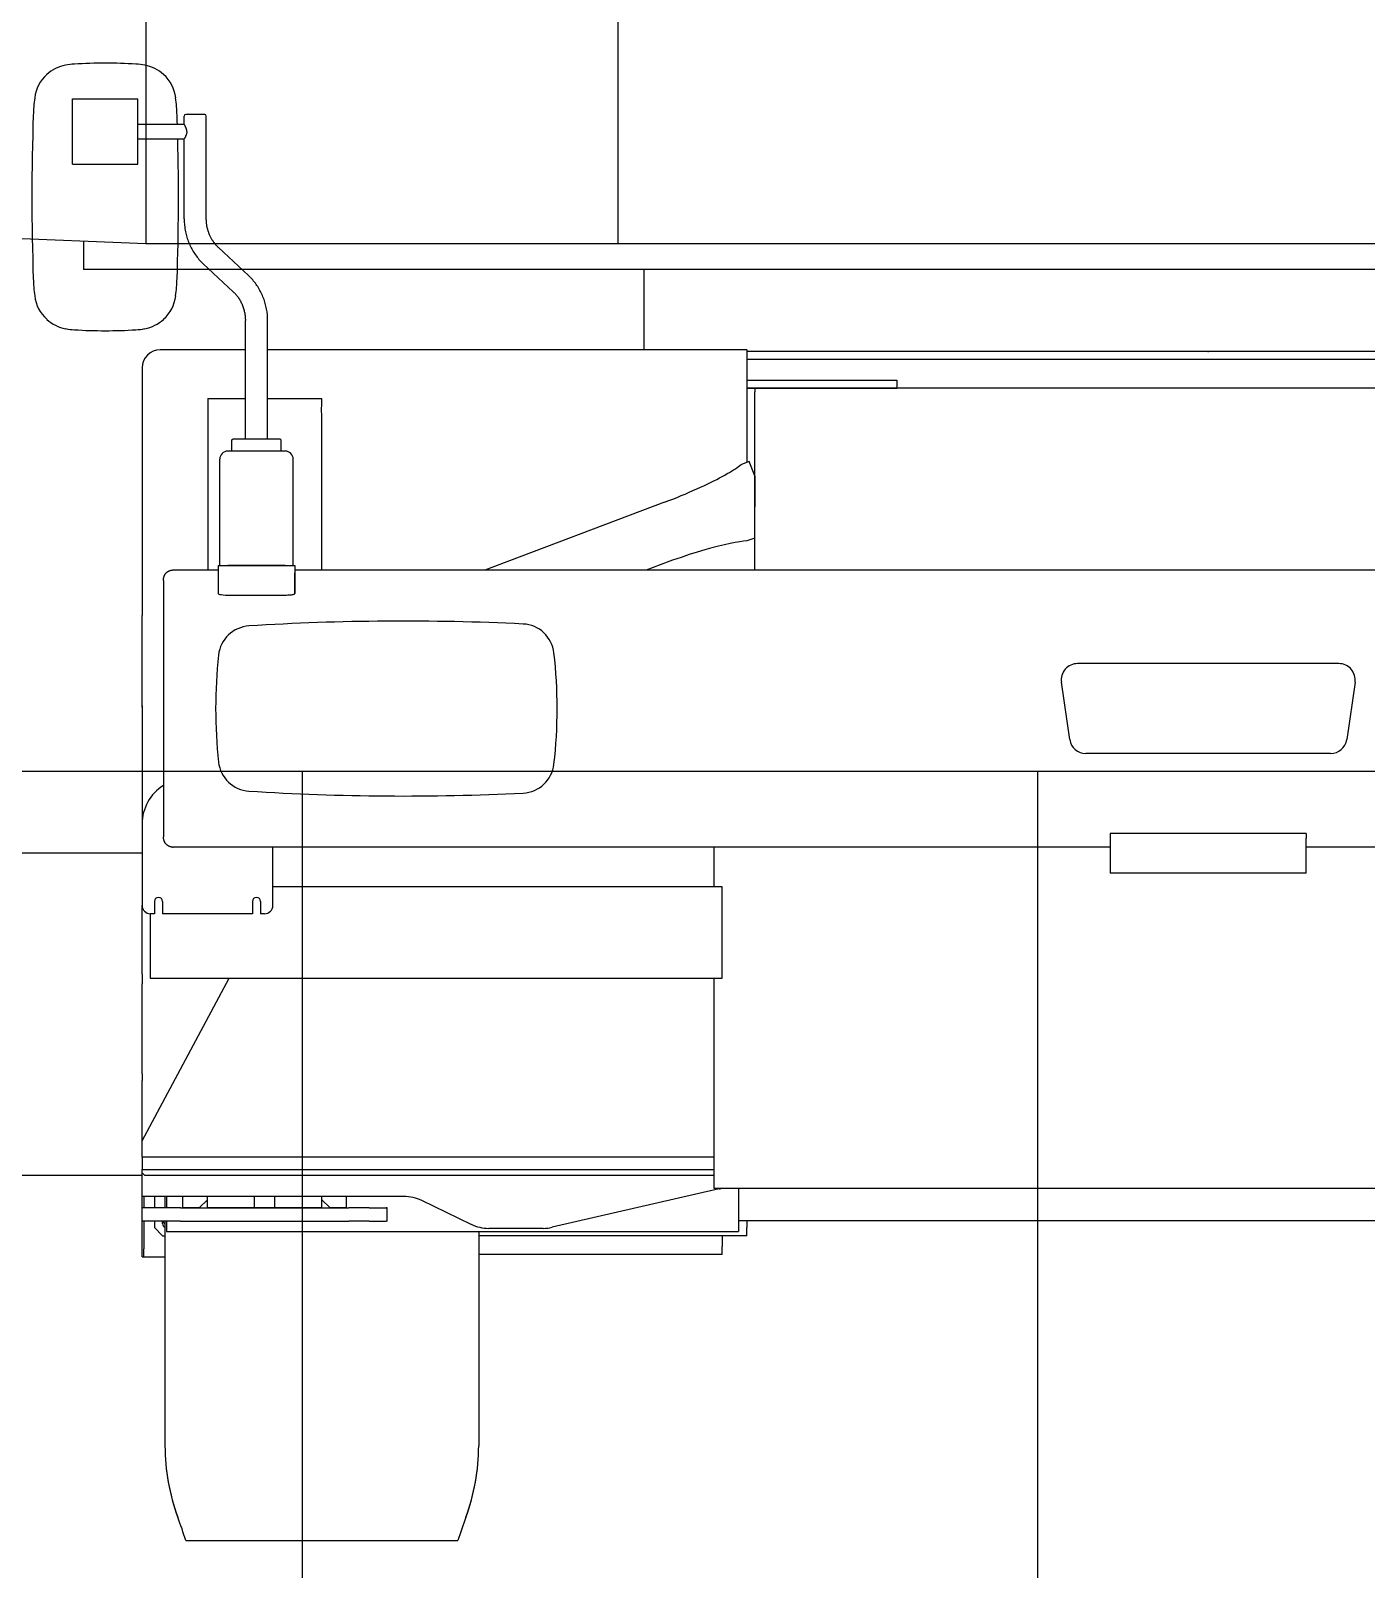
# Model space of a CAD drawing. Header units: millimetres. Extents: x -2078669 to -1085629, y -5987148 to 310365.
# Drawn here: x -1518574 to -1510401, y -1551335 to -1541923 of the extents above; entities that cross this region are included whole.
import ezdxf

# ---------------------------------------------------------------- set-up
doc = ezdxf.new("R2010")
doc.units = ezdxf.units.MM
doc.header["$LTSCALE"] = 500
doc.header["$PDSIZE"] = 300
for name, color, linetype, lineweight in [('D-BYP-STR8', 5, 'Continuous', 25), ('D-BYP-STRA', 1, 'Continuous', 25), ('D-BYP-STRB', 5, 'Continuous', 25), ('◆ワイプアウト', 4, 'Continuous', 13)]:
    doc.layers.add(name, color=color, linetype=linetype, lineweight=lineweight)

# ---------------------------------------------------------------- blocks, each defined once
blk = doc.blocks.new('A$Cbc34e4a9')
at = {"layer": 'D-BYP-STRB'}
for p, q in [((2727.1, 2368.5), (2727.1, 1745.5)), ((2149.4, 2200.3), (2149.4, 1745.3)), ((2059.8, 1842.5), (2059.8, 1922.5)), ((2059.8, 1922.5), (2139.8, 1922.5)), ((2139.8, 1842.5), (2139.8, 1922.5)), ((2223.6, 1775.7), (2223.6, 1901.5)), ((2139.8, 1891.4), (2196.4, 1891.4)), ((2139.8, 1873.6), (2196.4, 1873.6)), ((2196.4, 1775.7), (2196.4, 1873.6)), ((2059.8, 1842.5), (2139.8, 1842.5)), ((2149.4, 1745.3), (1889.4, 1755.7)), ((2073.1, 1748.4), (2073.1, 1713.5)), ((4297, 1745.3), (2149.4, 1745.3)), ((2275.1, 1706.4), (2238.5, 1740.5)), ((4210.1, 1713.5), (2073.1, 1713.5)), ((2256.5, 1686.5), (2219.9, 1720.6)), ((2759.6, 1615.5), (2759.6, 1713.5)), ((2271.4, 1506), (2271.4, 1651.3)), ((2298.6, 1506), (2298.6, 1651.3)), ((2271.4, 1615.5), (2167, 1615.5)), ((2885, 1615.5), (2298.6, 1615.5)), ((2885, 1615.5), (2885, 1510.5)), ((4015, 1613.5), (2885, 1613.5)), ((4015, 1603.5), (2885, 1603.5)), ((3430, 1603.5), (2888.8, 1603.5)), ((2145, 1593.5), (2145, 1490.5)), ((2885, 1578.5), (3068.8, 1578.5)), ((2885, 1568.5), (3068.8, 1568.5)), ((3409.5, 1568.5), (2895, 1568.5)), ((2895, 1357.5), (2895, 1564)), ((3831.2, 1568.5), (3068.8, 1568.5)), ((2225.5, 1556), (2261.7, 1556)), ((2225.5, 1556), (2225.5, 1346)), ((2298.6, 1556), (2364.5, 1556)), ((2364.5, 1537), (2364.5, 1346)), ((2285, 1506), (2256, 1506)), ((2314, 1506), (2285, 1506)), ((2885, 1510.5), (2885, 1477.6)), ((2145, 1490.5), (2145, 1396.7)), ((2320, 1491.5), (2250, 1491.5)), ((2240, 1361.5), (2240, 1481.5)), ((2330, 1361.5), (2330, 1481.5)), ((2894.8, 1461.1), (2895, 1423.4)), ((2784.4, 1429), (2564.3, 1346)), ((2145, 1396.7), (2145, 1290.5)), ((2787.6, 1355.5), (2761.8, 1346)), ((2227, 1346), (2183.1, 1346)), ((2238, 1351.5), (2238, 1317.3)), ((2250, 1351.5), (2320, 1351.5)), ((2320, 1351.5), (2250, 1351.5)), ((2320, 1351.5), (2250, 1351.5)), ((2332, 1351.5), (2332, 1317.3)), ((4568, 1346), (2332, 1346)), ((2332, 1317.3), (2332, 1342.5)), ((2171.1, 1333.3), (2171.1, 1197.5)), ((2250, 1315.4), (2320, 1315.4)), ((2145, 1178), (2145, 1290.5)), ((3609.9, 1231.5), (3290.1, 1231.5)), ((3280.5, 1138.6), (3270.3, 1208.6)), ((3629.7, 1208.6), (3619.5, 1138.6)), ((2171.1, 1197.3), (2171.1, 1019.7)), ((2145, 1179.7), (2145, 1139.5)), ((2145, 1126.5), (2145, 1035.6)), ((3599.7, 1121.5), (3300.3, 1121.5)), ((2145, 1035.5), (2145, 935.5)), ((3570, 1023.8), (3330, 1023.8)), ((3330, 1017.8), (3330, 974.9)), ((3570, 974.9), (3570, 1017.8)), ((2145, 999.5), (1295, 999.5)), ((2227, 1007), (2183.1, 1007)), ((3330, 1007), (2227, 1007)), ((2305, 935.5), (2305, 1007)), ((2845, 1007), (2845, 958.5)), ((4673, 1007), (3570, 1007)), ((3570, 974.9), (3330, 974.9)), ((2855, 958.5), (2305, 958.5)), ((2855, 846.5), (2855, 958.5)), ((2145, 851.5), (2145, 935.4)), ((2155, 925.5), (2155, 846.5)), ((2280, 925.5), (2170, 925.5)), ((2145, 647.5), (2251.5, 846.5)), ((2145, 729.5), (2145, 829.5)), ((2155, 846.5), (2855, 846.5)), ((2845, 846.5), (2845, 589.5)), ((2145, 647.5), (2145, 721.5)), ((2145, 627.5), (2145, 647.5)), ((2845, 627.5), (2145, 627.5)), ((2845, 627.5), (2145, 627.5)), ((640.6, 605.5), (2145, 605.5)), ((2145, 612.5), (2845, 612.5)), ((2145, 579.5), (2145, 608.5)), ((2148, 605.5), (2845, 605.5)), ((2851.4, 588.8), (2647, 541.8)), ((2845, 589.5), (4037.4, 589.5)), ((2875, 589.5), (2875, 536.5)), ((2465.6, 579.5), (2145, 579.5)), ((2167.1, 565.5), (2146.3, 565.5)), ((2191.9, 565.5), (2167.1, 565.5)), ((2191.9, 565.5), (2398.1, 565.5)), ((2215, 565.5), (2195, 565.5)), ((2282.5, 565.5), (2225, 565.5)), ((2307.5, 565.5), (2282.5, 565.5)), ((2328.6, 565.5), (2307.5, 565.5)), ((2365, 565.5), (2328.6, 565.5)), ((2395, 565.5), (2375, 565.5)), ((2422.9, 565.5), (2398.1, 565.5)), ((2422.9, 565.5), (2443.7, 565.5)), ((2547.7, 545.4), (2487.3, 574.6)), ((2145, 515.5), (2145, 549.5)), ((2167.1, 549.5), (2146.3, 549.5)), ((2147, 549.5), (2147, 515.5)), ((2191.9, 549.5), (2167.1, 549.5)), ((2173, 549.5), (2173, 274.6)), ((2191.9, 549.5), (2398.1, 549.5)), ((2422.9, 549.5), (2398.1, 549.5)), ((2422.9, 549.5), (2443.7, 549.5)), ((2875, 550.1), (4025, 550.1)), ((2173, 541.4), (2173, 274.6)), ((2175, 536.5), (2875, 536.5)), ((2557, 536.5), (2557, 274.6)), ((2557, 536.5), (2557, 274.6)), ((2557, 536.5), (2557, 274.8)), ((2557, 536.5), (2557, 274.6)), ((2557, 531.4), (2557, 274.3)), ((2557, 531.4), (2557, 276.2)), ((2557, 531.4), (2557, 274.3)), ((2557, 531.4), (2557, 274.3)), ((2885, 531.4), (2557, 531.4)), ((2635.8, 540.5), (2569.4, 540.5)), ((2853.4, 508.5), (2557, 508.5)), ((2149, 505.5), (2173, 505.5)), ((2198.6, 158.5), (2531.4, 158.5))]:
    blk.add_line(p, q, dxfattribs=at)
at = {"layer": 'D-BYP-STRB', "ltscale": 0.002866}
blk.add_line((2028.3, 1952.2), (2028.4, 1952.3), dxfattribs=at)
at = {"layer": 'D-BYP-STRB', "ltscale": 0.252499}
blk.add_line((2196.4, 1891.4), (2196.4, 1901.5), dxfattribs=at)
at = {"layer": 'D-BYP-STRB', "ltscale": 0.290002}
blk.add_line((2210, 1903.5), (2198.4, 1903.5), dxfattribs=at)
at = {"layer": 'D-BYP-STRB', "ltscale": 0.289999}
blk.add_line((2221.6, 1903.5), (2210, 1903.5), dxfattribs=at)
at = {"layer": 'D-BYP-STRB', "ltscale": 0.002841}
blk.add_line((2028.3, 1652.8), (2028.4, 1652.7), dxfattribs=at)
at = {"layer": 'D-BYP-STRB', "ltscale": 0.002858}
blk.add_line((2171.2, 1652.7), (2171.3, 1652.8), dxfattribs=at)
at = {"layer": 'D-BYP-STRB', "ltscale": 3.4e-05}
blk.add_line((2840, 1615.5), (2840, 1615.5), dxfattribs=at)
at = {"layer": 'D-BYP-STRB', "ltscale": 0.008569}
blk.add_line((2885.3, 1568.5), (2885, 1568.5), dxfattribs=at)
at = {"layer": 'D-BYP-STRB', "ltscale": 0.241457}
blk.add_line((2895, 1568.5), (2885.3, 1568.5), dxfattribs=at)
at = {"layer": 'D-BYP-STRB', "ltscale": 0.100021}
blk.add_line((2895, 1568.5), (2895, 1564.5), dxfattribs=at)
at = {"layer": 'D-BYP-STRB', "ltscale": 0.011261}
blk.add_line((2895, 1564.5), (2895, 1564), dxfattribs=at)
at = {"layer": 'D-BYP-STRB', "ltscale": 0.25}
for p, q in [((3068.8, 1578.5), (3068.8, 1568.5)), ((2240, 1351.5), (2240, 1361.5)), ((2330, 1351.5), (2330, 1361.5)), ((2240, 1351.5), (2250, 1351.5)), ((2240, 1351.5), (2250, 1351.5)), ((2320, 1351.5), (2330, 1351.5)), ((2320, 1351.5), (2330, 1351.5)), ((2365, 565.5), (2365, 575.5)), ((2885, 531.4), (2885, 541.4)), ((2145, 505.5), (2145, 515.5)), ((2147, 505.5), (2147, 515.5)), ((2855, 508.5), (2855, 518.5))]:
    blk.add_line(p, q, dxfattribs=at)
at = {"layer": 'D-BYP-STRB', "ltscale": 0.243002}
blk.add_line((2261.7, 1556), (2271.4, 1556), dxfattribs=at)
at = {"layer": 'D-BYP-STRB', "ltscale": 0.225}
blk.add_line((2364.5, 1556), (2364.5, 1547), dxfattribs=at)
at = {"layer": 'D-BYP-STRB', "ltscale": 0.3375}
for p, q in [((2255, 1491.5), (2255, 1505)), ((2315, 1491.5), (2315, 1505))]:
    blk.add_line(p, q, dxfattribs=at)
at = {"layer": 'D-BYP-STRB', "ltscale": 0.249596}
blk.add_line((2888.2, 1478.7), (2878.8, 1475.3), dxfattribs=at)
at = {"layer": 'D-BYP-STRB', "ltscale": 0.469077}
blk.add_line((2894.8, 1461.1), (2888.2, 1478.7), dxfattribs=at)
at = {"layer": 'D-BYP-STRB', "ltscale": 0.001913}
blk.add_line((2894.9, 1432.4), (2895, 1432.3), dxfattribs=at)
at = {"layer": 'D-BYP-STRB', "ltscale": 0.254144}
blk.add_line((2895, 1385.1), (2885.4, 1381.7), dxfattribs=at)
at = {"layer": 'D-BYP-STRB', "ltscale": 0.197272}
blk.add_line((2895, 1349.6), (2895, 1357.5), dxfattribs=at)
at = {"layer": 'D-BYP-STRB', "ltscale": 0.274997}
blk.add_line((2238, 1346), (2227, 1346), dxfattribs=at)
at = {"layer": 'D-BYP-STRB', "ltscale": 0.3}
for p, q in [((2238, 1351.5), (2250, 1351.5)), ((2320, 1351.5), (2332, 1351.5)), ((2145, 851.5), (2145, 839.5))]:
    blk.add_line(p, q, dxfattribs=at)
at = {"layer": 'D-BYP-STRB', "ltscale": 0.090649}
blk.add_line((2895, 1346), (2895, 1349.6), dxfattribs=at)
at = {"layer": 'D-BYP-STRB', "ltscale": 0.090646}
blk.add_line((2895, 1346), (2895, 1349.6), dxfattribs=at)
at = {"layer": 'D-BYP-STRB', "ltscale": 0.325}
blk.add_line((2145, 1139.5), (2145, 1126.5), dxfattribs=at)
at = {"layer": 'D-BYP-STRB', "ltscale": 0.15}
for p, q in [((3330, 1023.8), (3330, 1017.8)), ((3570, 1023.8), (3570, 1017.8))]:
    blk.add_line(p, q, dxfattribs=at)
at = {"layer": 'D-BYP-STRB', "ltscale": 0.032132}
blk.add_line((3570, 1020.8), (3570, 1019.5), dxfattribs=at)
at = {"layer": 'D-BYP-STRB', "ltscale": 0.037915}
blk.add_line((2305, 1005.5), (2305, 1007), dxfattribs=at)
at = {"layer": 'D-BYP-STRB', "ltscale": 0.125}
for p, q in [((2160, 925.5), (2155, 925.5)), ((2295, 925.5), (2290, 925.5))]:
    blk.add_line(p, q, dxfattribs=at)
at = {"layer": 'D-BYP-STRB', "ltscale": 0.375}
for p, q in [((2160, 940.5), (2160, 925.5)), ((2170, 940.5), (2170, 925.5)), ((2280, 940.5), (2280, 925.5)), ((2290, 940.5), (2290, 925.5)), ((2145, 627.5), (2145, 612.5))]:
    blk.add_line(p, q, dxfattribs=at)
at = {"layer": 'D-BYP-STRB', "ltscale": 0.249994}
blk.add_line((2145, 829.5), (2145, 839.5), dxfattribs=at)
at = {"layer": 'D-BYP-STRB', "ltscale": 0.2}
blk.add_line((2145, 729.5), (2145, 721.5), dxfattribs=at)
at = {"layer": 'D-BYP-STRB', "ltscale": 0.1}
for p, q in [((2145, 608.5), (2145, 612.5)), ((2225, 575.5), (2225, 579.5)), ((2365, 575.5), (2365, 579.5))]:
    blk.add_line(p, q, dxfattribs=at)
at = {"layer": 'D-BYP-STRB', "ltscale": 0.106066}
blk.add_line((2145, 608.5), (2148, 605.5), dxfattribs=at)
at = {"layer": 'D-BYP-STRB', "ltscale": 0.349963}
blk.add_line((2145, 565.5), (2145, 579.5), dxfattribs=at)
at = {"layer": 'D-BYP-STRB', "ltscale": 0.031985}
for p, q in [((2146.3, 565.5), (2145, 565.5)), ((2445, 565.5), (2443.7, 565.5)), ((2146.3, 549.5), (2145, 549.5)), ((2445, 549.5), (2443.7, 549.5))]:
    blk.add_line(p, q, dxfattribs=at)
at = {"layer": 'D-BYP-STRB', "ltscale": 0.4}
for p, q in [((2145, 549.5), (2145, 565.5)), ((2445, 549.5), (2445, 565.5))]:
    blk.add_line(p, q, dxfattribs=at)
at = {"layer": 'D-BYP-STRB', "ltscale": 0.35}
for p, q in [((2147, 579.5), (2147, 565.5)), ((2173, 579.5), (2173, 565.5)), ((2173, 579.5), (2173, 565.5)), ((2175, 579.5), (2175, 565.5)), ((2195, 565.5), (2195, 579.5)), ((2225, 565.5), (2225, 579.5)), ((2282.5, 565.5), (2282.5, 579.5)), ((2307.5, 565.5), (2307.5, 579.5)), ((2395, 565.5), (2395, 579.5))]:
    blk.add_line(p, q, dxfattribs=at)
at = {"layer": 'D-BYP-STRB', "ltscale": 0.350006}
blk.add_line((2160, 579.5), (2160, 565.5), dxfattribs=at)
at = {"layer": 'D-BYP-STRB', "ltscale": 0.353553}
for p, q in [((2225, 575.5), (2215, 565.5)), ((2365, 575.5), (2375, 565.5)), ((2170, 531.4), (2160, 541.4))]:
    blk.add_line(p, q, dxfattribs=at)
at = {"layer": 'D-BYP-STRB', "ltscale": 0.2021}
blk.add_line((2160, 549.5), (2160, 541.4), dxfattribs=at)
at = {"layer": 'D-BYP-STRB', "ltscale": 0.077136}
blk.add_line((2170, 546.4), (2170, 549.5), dxfattribs=at)
at = {"layer": 'D-BYP-STRB', "ltscale": 0.202637}
blk.add_line((2173, 549.5), (2173, 541.4), dxfattribs=at)
at = {"layer": 'D-BYP-STRB', "ltscale": 0.324988}
blk.add_line((2175, 549.5), (2175, 536.5), dxfattribs=at)
at = {"layer": 'D-BYP-STRB', "ltscale": 0.217126}
blk.add_line((2885, 550.1), (2885, 541.4), dxfattribs=at)
at = {"layer": 'D-BYP-STRB', "ltscale": 0.074994}
blk.add_line((2170, 531.4), (2173, 531.4), dxfattribs=at)
at = {"layer": 'D-BYP-STRB', "ltscale": 0.322827}
blk.add_line((2855, 531.4), (2855, 518.5), dxfattribs=at)
at = {"layer": 'D-BYP-STRB', "ltscale": 0.039999}
blk.add_line((2855, 508.5), (2853.4, 508.5), dxfattribs=at)
at = {"layer": 'D-BYP-STRB', "ltscale": 0.05}
for p, q in [((2145, 505.5), (2147, 505.5)), ((2147, 505.5), (2149, 505.5))]:
    blk.add_line(p, q, dxfattribs=at)
at = {"layer": 'D-BYP-STRB', "ltscale": 0.027814}
blk.add_line((2557, 275.4), (2557, 274.3), dxfattribs=at)
at = {"layer": 'D-BYP-STRB'}
for points in [[(2199.7, 1882.5), (2199.7, 1882.9), (2199.7, 1883.4), (2199.6, 1883.8), (2199.6, 1884.2), (2199.5, 1884.7), (2199.4, 1885.1), (2199.3, 1885.5), (2199.2, 1885.9), (2199.1, 1886.2), (2198.9, 1886.6), (2198.8, 1887), (2198.6, 1887.3), (2198.5, 1887.7), (2198.3, 1888), (2198.2, 1888.3), (2198, 1888.6), (2197.9, 1888.9), (2197.7, 1889.2), (2197.6, 1889.5), (2197.5, 1889.7), (2197.3, 1889.9), (2197.2, 1890.2), (2197.1, 1890.4), (2196.9, 1890.6), (2196.8, 1890.7), (2196.7, 1890.9), (2196.7, 1891), (2196.6, 1891.1), (2196.5, 1891.2), (2196.5, 1891.3), (2196.4, 1891.4), (2196.4, 1891.4), (2196.4, 1891.4)], [(2199.7, 1882.5), (2199.7, 1882.1), (2199.7, 1881.6), (2199.6, 1881.2), (2199.6, 1880.8), (2199.5, 1880.3), (2199.4, 1879.9), (2199.3, 1879.5), (2199.2, 1879.1), (2199.1, 1878.8), (2198.9, 1878.4), (2198.8, 1878), (2198.6, 1877.7), (2198.5, 1877.3), (2198.3, 1877), (2198.2, 1876.7), (2198, 1876.4), (2197.9, 1876.1), (2197.7, 1875.8), (2197.6, 1875.5), (2197.5, 1875.3), (2197.3, 1875.1), (2197.2, 1874.8), (2197.1, 1874.6), (2196.9, 1874.4), (2196.8, 1874.3), (2196.7, 1874.1), (2196.7, 1874), (2196.6, 1873.9), (2196.5, 1873.8), (2196.5, 1873.7), (2196.4, 1873.6), (2196.4, 1873.6), (2196.4, 1873.6)], [(2196.4, 1775.7), (2196.5, 1772.1), (2196.7, 1768.6), (2197.1, 1765.1), (2197.4, 1763.4), (2197.7, 1761.7), (2198, 1759.9), (2198.4, 1758.2), (2198.8, 1756.5), (2199.3, 1754.8), (2199.8, 1753.2), (2200.3, 1751.5), (2200.9, 1749.8), (2201.5, 1748.2), (2202.1, 1746.6), (2202.8, 1745), (2203.5, 1743.4), (2204.2, 1741.8), (2205, 1740.3), (2205.8, 1738.8), (2206.7, 1737.3), (2207.6, 1735.8), (2208.5, 1734.3), (2209.4, 1732.9), (2210.4, 1731.5), (2211.4, 1730.1), (2212.5, 1728.8), (2213.5, 1727.4), (2214.6, 1726.1), (2215.8, 1724.8), (2216.9, 1723.6), (2218.1, 1722.4), (2219.9, 1720.6)], [(2238.5, 1740.5), (2237.8, 1741.2), (2237.1, 1741.8), (2236.5, 1742.5), (2235.8, 1743.2), (2235.2, 1743.9), (2234.6, 1744.7), (2234, 1745.4), (2233.4, 1746.2), (2232.8, 1746.9), (2232.3, 1747.6), (2231.9, 1748.3), (2231.4, 1749), (2230.9, 1749.7), (2230.5, 1750.5), (2230.1, 1751.2), (2229.6, 1751.9), (2229.2, 1752.7), (2228.8, 1753.6), (2228.4, 1754.5), (2227.9, 1755.3), (2227.5, 1756.2), (2227.2, 1757.2), (2226.8, 1758.1), (2226.5, 1759), (2226.1, 1759.9), (2225.8, 1760.9), (2225.6, 1761.8), (2225.3, 1762.8), (2225, 1763.8), (2224.8, 1764.7), (2224.6, 1765.7), (2224.4, 1766.7), (2224.3, 1767.7), (2224.1, 1768.7), (2224, 1769.7), (2223.9, 1770.7), (2223.8, 1771.7), (2223.7, 1772.7), (2223.7, 1773.7), (2223.6, 1774.7), (2223.6, 1775.7)], [(2298.6, 1651.3), (2298.5, 1654.9), (2298.3, 1658.4), (2297.9, 1661.9), (2297.6, 1663.6), (2297.3, 1665.3), (2297, 1667.1), (2296.6, 1668.8), (2296.2, 1670.5), (2295.7, 1672.2), (2295.3, 1673.8), (2294.7, 1675.5), (2294.2, 1677.1), (2293.6, 1678.8), (2292.9, 1680.4), (2292.2, 1682), (2291.5, 1683.6), (2290.8, 1685.2), (2290, 1686.7), (2289.2, 1688.2), (2288.3, 1689.7), (2287.4, 1691.2), (2286.5, 1692.7), (2285.6, 1694.1), (2284.6, 1695.5), (2283.6, 1696.9), (2282.5, 1698.2), (2281.5, 1699.6), (2280.4, 1700.9), (2279.2, 1702.2), (2278.1, 1703.4), (2276.9, 1704.6), (2275.1, 1706.4)], [(2256.5, 1686.5), (2257.3, 1685.7), (2258, 1685), (2258.8, 1684.2), (2259.5, 1683.4), (2260.2, 1682.6), (2260.9, 1681.8), (2261.5, 1680.9), (2262.2, 1680.1), (2262.8, 1679.3), (2263.4, 1678.3), (2264.1, 1677.3), (2264.7, 1676.2), (2265.3, 1675.2), (2265.9, 1674.1), (2266.4, 1673), (2267, 1671.9), (2267.5, 1670.8), (2267.9, 1669.6), (2268.4, 1668.5), (2268.8, 1667.3), (2269.2, 1666.1), (2269.5, 1664.9), (2269.8, 1663.7), (2270.1, 1662.5), (2270.4, 1661.3), (2270.6, 1660.1), (2270.8, 1658.8), (2271, 1657.6), (2271.1, 1656.3), (2271.3, 1655.1), (2271.3, 1653.8), (2271.4, 1652.6), (2271.4, 1651.3)], [(2255, 1505), (2255, 1505.3), (2255.1, 1505.5), (2255.3, 1505.7), (2255.5, 1505.9), (2255.7, 1505.9), (2256, 1506)], [(2784.4, 1429), (2789.6, 1430.9), (2794.7, 1432.9), (2799.8, 1434.9), (2804.8, 1437), (2809.7, 1439), (2814.5, 1441.1), (2819.2, 1443.1), (2823.9, 1445.2), (2828.3, 1447.2), (2832.7, 1449.2), (2836.8, 1451.2), (2840.9, 1453.1), (2844.7, 1455), (2848.4, 1456.9), (2851.9, 1458.7), (2855.2, 1460.5), (2858.3, 1462.2), (2861.3, 1463.9), (2864, 1465.5), (2866.6, 1467), (2869, 1468.5), (2871.2, 1469.9), (2873.3, 1471.3), (2875.2, 1472.6), (2876.8, 1473.8), (2878.4, 1475), (2878.8, 1475.3)], [(2885.4, 1381.7), (2881.3, 1381.2), (2876.5, 1380.6), (2871, 1379.7), (2864.8, 1378.5), (2858, 1377), (2850.5, 1375.2), (2842.4, 1373.1), (2833.6, 1370.6), (2824.4, 1367.9), (2814.7, 1364.8), (2804.7, 1361.5), (2794.4, 1357.9), (2787.6, 1355.5)], [(2171.1, 1333.3), (2171.1, 1333.6), (2171.1, 1333.8), (2171.1, 1334), (2171.1, 1334.2), (2171.1, 1334.4), (2171.1, 1334.5), (2171.1, 1334.7), (2171.1, 1334.9), (2171.2, 1335.1), (2171.2, 1335.3), (2171.2, 1335.5), (2171.3, 1335.8), (2171.3, 1336.1), (2171.4, 1336.4), (2171.5, 1336.8), (2171.5, 1337.1), (2171.6, 1337.3), (2171.7, 1337.5), (2171.7, 1337.7), (2171.8, 1337.9), (2171.9, 1338.1), (2171.9, 1338.3), (2172, 1338.5), (2172.1, 1338.7), (2172.2, 1338.9), (2172.2, 1339.1), (2172.3, 1339.3), (2172.4, 1339.5), (2172.5, 1339.6), (2172.6, 1339.8), (2172.7, 1340), (2172.8, 1340.2), (2172.9, 1340.4), (2173, 1340.6), (2173.1, 1340.8), (2173.3, 1341), (2173.4, 1341.1), (2173.5, 1341.3), (2173.6, 1341.5), (2173.8, 1341.7), (2173.9, 1341.9), (2174.1, 1342), (2174.2, 1342.2), (2174.3, 1342.4), (2174.5, 1342.5), (2174.7, 1342.7), (2174.8, 1342.9), (2175, 1343), (2175.2, 1343.2), (2175.3, 1343.3), (2175.5, 1343.5), (2175.7, 1343.6), (2175.9, 1343.8), (2176.1, 1343.9), (2176.3, 1344.1), (2176.5, 1344.2), (2176.7, 1344.3), (2176.9, 1344.5), (2177.1, 1344.6), (2177.3, 1344.7), (2177.5, 1344.8), (2177.7, 1344.9), (2177.9, 1345), (2178.2, 1345.1), (2178.4, 1345.2), (2178.6, 1345.3), (2178.9, 1345.4), (2179.1, 1345.5), (2179.3, 1345.6), (2179.6, 1345.6), (2179.8, 1345.7), (2180.1, 1345.7), (2180.3, 1345.8), (2180.6, 1345.8), (2180.8, 1345.9), (2181.1, 1345.9), (2181.4, 1345.9), (2181.6, 1346), (2181.9, 1346), (2182.1, 1346)], [(2238, 1317.3), (2238, 1317.2), (2238.1, 1317.1), (2238.4, 1316.8), (2239, 1316.5), (2240.1, 1316.2), (2241.8, 1315.9), (2244.2, 1315.6), (2247.2, 1315.4), (2250, 1315.4)], [(2320, 1315.4), (2321.7, 1315.4), (2323.4, 1315.5), (2325, 1315.6), (2326.5, 1315.7), (2327.8, 1315.8), (2328.9, 1316), (2329.8, 1316.2), (2330.6, 1316.4), (2331.1, 1316.6), (2331.5, 1316.7), (2331.7, 1316.9), (2331.9, 1317), (2332, 1317.2), (2332, 1317.3)], [(2182.1, 1007), (2181.9, 1007), (2181.6, 1007), (2181.4, 1007.1), (2181.1, 1007.1), (2180.8, 1007.1), (2180.6, 1007.2), (2180.3, 1007.2), (2180.1, 1007.3), (2179.8, 1007.3), (2179.6, 1007.4), (2179.3, 1007.4), (2179.1, 1007.5), (2178.9, 1007.6), (2178.6, 1007.7), (2178.4, 1007.8), (2178.2, 1007.9), (2177.9, 1008), (2177.7, 1008.1), (2177.5, 1008.2), (2177.3, 1008.3), (2177.1, 1008.4), (2176.9, 1008.5), (2176.7, 1008.7), (2176.5, 1008.8), (2176.3, 1008.9), (2176.1, 1009.1), (2175.9, 1009.2), (2175.7, 1009.4), (2175.5, 1009.5), (2175.3, 1009.7), (2175.2, 1009.8), (2175, 1010), (2174.8, 1010.1), (2174.7, 1010.3), (2174.5, 1010.5), (2174.3, 1010.6), (2174.2, 1010.8), (2174.1, 1011), (2173.9, 1011.1), (2173.8, 1011.3), (2173.6, 1011.5), (2173.5, 1011.7), (2173.4, 1011.9), (2173.3, 1012), (2173.1, 1012.2), (2173, 1012.4), (2172.9, 1012.6), (2172.8, 1012.8), (2172.7, 1013), (2172.6, 1013.2), (2172.5, 1013.4), (2172.4, 1013.5), (2172.3, 1013.7), (2172.2, 1013.9), (2172.2, 1014.1), (2172.1, 1014.3), (2172, 1014.5), (2171.9, 1014.7), (2171.9, 1014.9), (2171.8, 1015.1), (2171.7, 1015.3), (2171.7, 1015.5), (2171.6, 1015.7), (2171.5, 1015.9), (2171.5, 1016.2), (2171.4, 1016.6), (2171.3, 1016.9), (2171.3, 1017.2), (2171.2, 1017.5), (2171.2, 1017.7), (2171.2, 1017.9), (2171.1, 1018.1), (2171.1, 1018.3), (2171.1, 1018.4), (2171.1, 1018.6), (2171.1, 1018.8), (2171.1, 1019), (2171.1, 1019.2), (2171.1, 1019.4), (2171.1, 1019.7)]]:
    blk.add_lwpolyline(points, dxfattribs=at)
for centre, radius, start, end in [((2059.8, 1917.8), 46.7, 100.5498, 132.3924), ((2067.6, 1876.5), 88.7, 93.4833, 100.5921), ((2099.8, 1357.5), 608.7, 86.4586, 93.5413), ((2132, 1876.5), 88.7, 79.4075, 86.5162), ((2139.8, 1917.8), 46.7, 47.6077, 79.4494), ((2059.8, 1917.8), 46.7, 132.533, 172.7514), ((2139.8, 1917.8), 46.7, 7.2477, 47.4659), ((2220.4, 1895.9), 208.7, 172.3517, 178.1884), ((1979.2, 1895.9), 208.7, 1.8115, 7.6482), ((5018.9, 1802.5), 3008.8, 178.0949, 181.9051), ((-819.3, 1802.5), 3008.8, 1.6931, 1.9051), ((2198.4, 1901.5), 2, 90, 180), ((2221.6, 1901.5), 2, 0, 90), ((-819.3, 1802.5), 3008.8, 358.0949, 1.3541), ((2220.4, 1709.1), 208.7, 181.8114, 187.6481), ((1979.2, 1709.1), 208.7, 352.352, 358.1888), ((2059.8, 1687.2), 46.7, 187.2476, 227.4662), ((2139.8, 1687.2), 46.7, 312.5349, 352.7529), ((2059.8, 1687.2), 46.7, 227.6056, 259.4499), ((2067.6, 1728.5), 88.7, 259.4078, 266.5165), ((2099.8, 2247.5), 608.7, 266.4587, 273.5414), ((2132, 1728.5), 88.7, 273.4839, 280.5926), ((2139.8, 1687.2), 46.7, 280.5509, 312.3945), ((2167, 1593.5), 22, 90, 180), ((2433.8, 1542), 69.5, 175.8745, 184.1255), ((2314, 1505), 1, 0, 90), ((2250, 1481.5), 10, 90, 180), ((2320, 1481.5), 10, 0, 90), ((2183.1, 1286.8), 59.2, 89.9991, 90.8998), ((2465, -1716.5), 3000, 87.204, 93.6154), ((2278.3, 1237.6), 40, 93.6155, 173.7352), ((2609.4, 1240), 40, 6.5085, 87.2039), ((2053, 1176.5), 600, 353.4915, 6.5085), ((2835, 1176.5), 600, 173.7352, 186.2648), ((3290.1, 1211.5), 20, 90.0001, 188.2758), ((3609.9, 1211.5), 20, 351.7242, 89.9999), ((3300.3, 1141.5), 20, 188.276, 269.9999), ((3599.7, 1141.5), 20, 270.0001, 351.724), ((2278.3, 1115.4), 40, 186.2648, 266.3845), ((2609.4, 1113), 40, 272.7961, 353.4915), ((2200, 1035.5), 55, 121.7422, 180), ((2465, 4069.5), 3000, 266.3846, 272.796), ((2183.1, 1066.2), 59.2, 269.1002, 270.0009), ((2165, 940.5), 5, 0, 180), ((2285, 940.5), 5, 0, 180), ((2155, 935.5), 10, 180, 270), ((2295, 935.5), 10, 270, 0), ((2849.2, 598.5), 10, 282.9553, 295.3287), ((2465.6, 529.5), 50, 64.2901, 90), ((2175, 551.5), 5.5, 204.62, 248.6735), ((2175, 551.5), 5.5, 204.6199, 248.6735), ((2175, 546.4), 5, 180, 246.4187), ((2175, 551.5), 3.32, 217.0121, 232.9975), ((2569.4, 590.5), 50, 244.2901, 270), ((2635.8, 590.5), 50, 270, 282.9553), ((2423, 274.6), 250, 180, 200.4606), ((2423, 274.6), 250, 180, 200.4606), ((2423, 274.3), 250, 180, 200.4606), ((2423, 274.3), 250, 180, 200.4606), ((2307, 274.6), 250, 339.5394, 0), ((2307, 274.6), 250, 339.5394, 0), ((2307, 274.3), 250, 339.5394, 0), ((2307, 274.3), 250, 339.5394, 0), ((1626.6, -22.8), 600, 17.5906, 20.4606), ((3103.4, -22.8), 600, 159.5394, 162.4094)]:
    blk.add_arc(centre, radius, start, end, dxfattribs=at)
blk.add_point((3450, 1613.5), dxfattribs=at)

msp = doc.modelspace()

# ---------------------------------------------------------------- wipeouts: each hides what was drawn before it
msp.add_wipeout([(-1650238.2, -1497587.3), (-1438401.3, -1497587.3), (-1437818.5, -1582057.4), (-1649655.4, -1582057.4)]).dxf.layer = '◆ワイプアウト'

# ---------------------------------------------------------------- next in the draw order: linework, layer by layer
at = {"layer": 'D-BYP-STRA'}
for p, q in [((-1525912.8, -1546452.3), (-1500662.8, -1546452.3)), ((-1516912.8, -1546452.3), (-1516912.8, -1576452.3)), ((-1512412.8, -1546452.3), (-1512412.8, -1576452.3))]:
    msp.add_line(p, q, dxfattribs=at)

# ---------------------------------------------------------------- next in the draw order: block references
at = {"layer": 'D-BYP-STR8', "xscale": 5, "yscale": 5, "zscale": 5}
msp.add_blockref('A$Cbc34e4a9', (-1528617.6, -1551952.3), dxfattribs=at)

doc.saveas('drawing.dxf')
